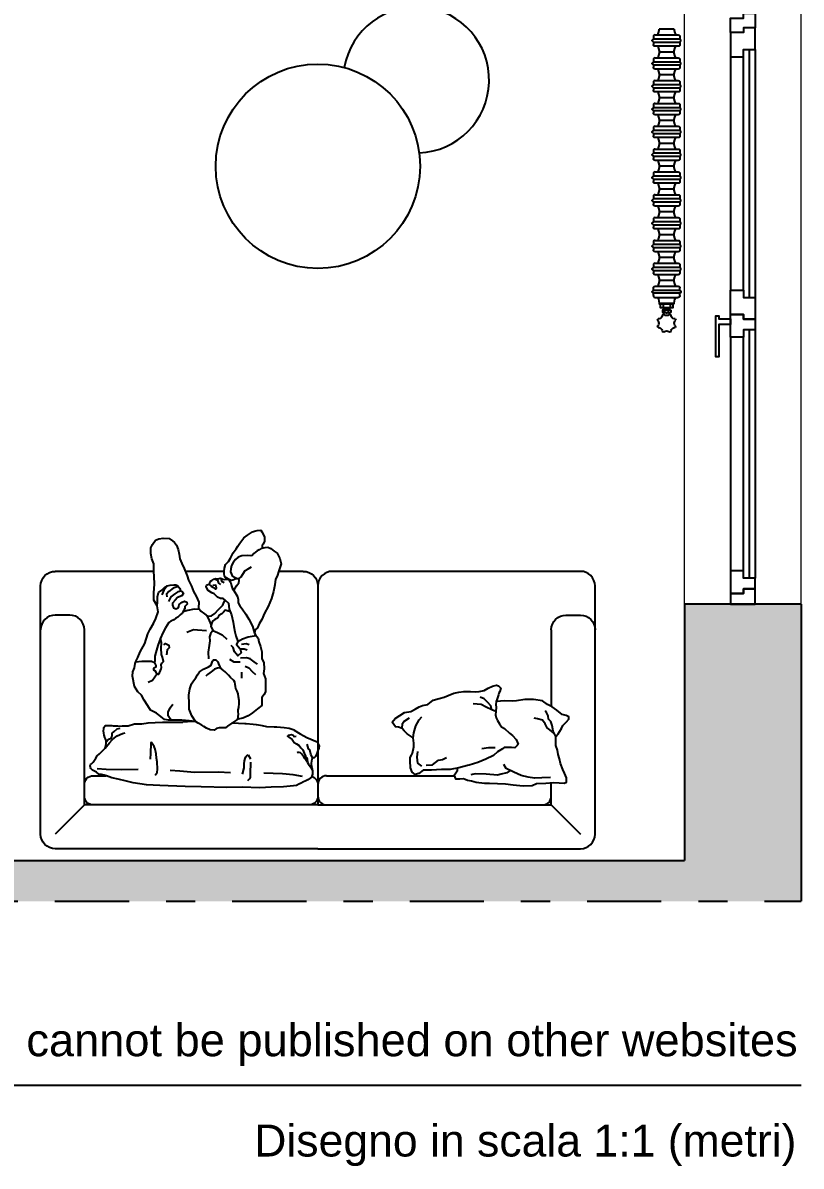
# Model space of a CAD drawing. Header units: millimetres. Extents: x 1068 to 1078.5, y 83.7 to 91.1.
# Drawn here: x 1075.841 to 1078.508, y 84.01 to 87.925 of the extents above; entities that cross this region are included whole.
import ezdxf

# ---------------------------------------------------------------- set-up
doc = ezdxf.new("R2010")
doc.units = ezdxf.units.MM
doc.linetypes.add('TRATTOPUNTOX2', pattern=[50.8, 25.4, -12.7, 0, -12.7])
for name, color, linetype in [('Archweb - blocchi dwg gratis', 2, 'Continuous'), ('ARREDI attrezzature - furniture', 175, 'Continuous'), ('MURATURA sezioni - wall sections', 7, 'Continuous')]:
    doc.layers.add(name, color=color, linetype=linetype)
doc.layers.add('MURATURA tratteggi - hatch walls', color=7, linetype='Continuous', lineweight=40, true_color=0xa8a8a8)
doc.layers.add('PROIEZIONI - projections', color=145, linetype='Continuous', lineweight=13)
doc.layers.add('www.archweb.com - All rights reserved', color=2, linetype='Continuous', lineweight=5)
doc.layers.add('VETRATE sezioni - windows sections', color=7, linetype='Continuous', true_color=0x4d79ff)
doc.styles.add('AW', font='arial.ttf')

# ---------------------------------------------------------------- blocks, each defined once
blk = doc.blocks.new('Uomo seduto')
at = {"layer": 'ARREDI attrezzature - furniture'}
for p, q in [((2687.7254, 286.8674), (2687.7311, 286.8536)), ((2687.7311, 286.8536), (2687.7389, 286.8392)), ((2687.7653, 286.8158), (2687.7842, 286.8153)), ((2687.7842, 286.8153), (2687.8054, 286.8199)), ((2687.8054, 286.8199), (2687.8224, 286.8235)), ((2687.8764, 286.7346), (2687.888, 286.75)), ((2687.888, 286.75), (2687.8949, 286.7653))]:
    blk.add_line(p, q, dxfattribs=at)
for points in [[(2687.5683, 286.5451), (2687.5561, 286.5444), (2687.5527, 286.5497), (2687.5478, 286.5584), (2687.5436, 286.5688), (2687.5436, 286.5817), (2687.5473, 286.5927), (2687.5508, 286.5969), (2687.5516, 286.6052), (2687.5516, 286.6063), (2687.5402, 286.6036), (2687.5312, 286.6029), (2687.5214, 286.6074), (2687.5097, 286.6161), (2687.4991, 286.6229), (2687.4908, 286.6418), (2687.4859, 286.6595), (2687.4934, 286.6833), (2687.4995, 286.7014), (2687.5055, 286.7119), (2687.5078, 286.7312), (2687.5125, 286.7549), (2687.5185, 286.7778), (2687.5306, 286.8062), (2687.5433, 286.8285), (2687.5524, 286.8508), (2687.5614, 286.8647), (2687.5675, 286.8786), (2687.5746, 286.8855), (2687.5775, 286.8969), (2687.5739, 286.9026), (2687.5647, 286.9137), (2687.5626, 286.9267), (2687.5568, 286.9422), (2687.5519, 286.9615), (2687.5523, 286.9853), (2687.5455, 286.9971), (2687.5443, 287.019), (2687.5466, 287.0357), (2687.5394, 287.0534), (2687.5394, 287.0803), (2687.5398, 287.0974), (2687.5447, 287.1069), (2687.5526, 287.1171), (2687.5519, 287.1447), (2687.567, 287.1564), (2687.5844, 287.17), (2687.5988, 287.1803), (2687.617, 287.1886), (2687.6344, 287.1912), (2687.655, 287.2053), (2687.6698, 287.2159), (2687.6766, 287.2212), (2687.6979, 287.2216), (2687.7077, 287.2239), (2687.715, 287.2296), (2687.7294, 287.2285), (2687.7423, 287.2224), (2687.7506, 287.2171), (2687.7578, 287.2118), (2687.7704, 287.2049), (2687.7799, 287.1996), (2687.8007, 287.1973), (2687.8258, 287.1951), (2687.8721, 287.1955), (2687.8857, 287.1928), (2687.8979, 287.1822), (2687.9135, 287.1716), (2687.9339, 287.1609), (2687.9431, 287.1461), (2687.9548, 287.1268), (2687.9647, 287.1097), (2687.9768, 287.0976), (2687.9886, 287.0801), (2687.9951, 287.0447), (2687.9939, 287.0295), (2687.9882, 287.0162), (2687.9863, 287.001), (2687.9829, 286.9919), (2687.9769, 286.9806), (2687.9689, 286.9612), (2687.9529, 286.932), (2687.9431, 286.8998), (2687.9351, 286.8831), (2687.9233, 286.8637), (2687.9154, 286.8471), (2687.9078, 286.824), (2687.9112, 286.8031), (2687.9219, 286.7838), (2687.9219, 286.7591), (2687.92, 286.7291), (2687.9211, 286.703), (2687.9222, 286.6863), (2687.9226, 286.6597), (2687.9287, 286.6426), (2687.9321, 286.6241), (2687.9329, 286.6043), (2687.9264, 286.5929), (2687.9165, 286.5785), (2687.9055, 286.574), (2687.89, 286.5717), (2687.8699, 286.5732), (2687.8581, 286.5804), (2687.8513, 286.5861), (2687.8441, 286.596), (2687.8387, 286.61), (2687.8353, 286.626), (2687.8334, 286.6426), (2687.8258, 286.6582), (2687.8186, 286.6753), (2687.8084, 286.7007), (2687.8031, 286.7151), (2687.7932, 286.7364), (2687.7864, 286.7542), (2687.7773, 286.7705), (2687.7685, 286.7914), (2687.7693, 286.8099), (2687.7613, 286.8217), (2687.7484, 286.8312), (2687.7389, 286.8392), (2687.7241, 286.8376), (2687.7127, 286.8293), (2687.7017, 286.8175), (2687.6957, 286.8115), (2687.6862, 286.8012), (2687.682, 286.7925), (2687.6782, 286.7845), (2687.6846, 286.7788), (2687.6938, 286.7785), (2687.7044, 286.7739), (2687.7158, 286.7629), (2687.7237, 286.7584), (2687.7359, 286.7515), (2687.7412, 286.7428), (2687.7431, 286.7371), (2687.7416, 286.7329), (2687.7393, 286.7314), (2687.734, 286.7295), (2687.7302, 286.7261), (2687.7287, 286.7204), (2687.7237, 286.7162), (2687.7165, 286.7117), (2687.7105, 286.7102), (2687.7025, 286.7106), (2687.6953, 286.709), (2687.69, 286.7094), (2687.6862, 286.7121), (2687.6809, 286.7132), (2687.6771, 286.7121), (2687.6687, 286.7121), (2687.6642, 286.7159), (2687.66, 286.7219), (2687.6581, 286.7246), (2687.6558, 286.7345), (2687.6528, 286.7458), (2687.6478, 286.7511), (2687.6433, 286.7428), (2687.6387, 286.7348), (2687.6349, 286.7291), (2687.6315, 286.7246), (2687.63, 286.7166), (2687.6311, 286.7113), (2687.6406, 286.7113), (2687.6512, 286.7151), (2687.6573, 286.717), (2687.666, 286.7125), (2687.6717, 286.709), (2687.6782, 286.7056), (2687.6805, 286.7003), (2687.6816, 286.6935), (2687.6812, 286.6848), (2687.6801, 286.6741), (2687.6763, 286.6624), (2687.666, 286.6518), (2687.6596, 286.6408), (2687.6501, 286.6222), (2687.6405, 286.6088), (2687.6345, 286.5986), (2687.628, 286.5887), (2687.6212, 286.5796), (2687.6136, 286.5701), (2687.6014, 286.561), (2687.5847, 286.55), (2687.5771, 286.5474), (2687.5683, 286.5451)], [(2687.6344, 287.1912), (2687.6322, 287.1747), (2687.6329, 287.1658), (2687.6329, 287.1601), (2687.6312, 287.1519), (2687.6295, 287.1378), (2687.6298, 287.1282), (2687.6317, 287.1148), (2687.6338, 287.105), (2687.6372, 287.0954), (2687.6408, 287.087), (2687.6429, 287.0801), (2687.6434, 287.0717), (2687.6444, 287.0645), (2687.6482, 287.0588), (2687.659, 287.0492), (2687.6659, 287.0411), (2687.6781, 287.0291), (2687.6891, 287.0205), (2687.6973, 287.0162), (2687.704, 287.0164), (2687.7138, 287.0207), (2687.7215, 287.0258), (2687.7299, 287.0327), (2687.7382, 287.0389), (2687.7437, 287.0442)], [(2687.7799, 287.1996), (2687.7922, 287.1801), (2687.8008, 287.1568), (2687.8014, 287.1378), (2687.8026, 287.1097), (2687.7984, 287.0882), (2687.7928, 287.0711), (2687.7867, 287.0606), (2687.7781, 287.0502), (2687.7726, 287.0392), (2687.7659, 287.0294), (2687.7518, 287.0208), (2687.7346, 287.0122), (2687.7254, 287.0067), (2687.7211, 286.9932), (2687.7174, 286.9883), (2687.7101, 286.9889), (2687.7027, 286.9951), (2687.7003, 287.0024), (2687.696, 287.0122), (2687.6891, 287.0205)], [(2687.8631, 287.1954), (2687.8684, 287.1872), (2687.8731, 287.1801), (2687.8732, 287.1681), (2687.8658, 287.1531), (2687.8566, 287.1399)], [(2687.6207, 287.0509), (2687.6203, 287.0311)], [(2687.911, 287.0365), (2687.9189, 287.0473), (2687.9273, 287.0589), (2687.9416, 287.066)], [(2687.6092, 287.0101), (2687.5969, 287.0161), (2687.585, 287.028), (2687.5743, 287.0387)], [(2687.9112, 286.8031), (2687.9094, 286.7909), (2687.9094, 286.7723), (2687.9061, 286.7582), (2687.8948, 286.7497), (2687.8842, 286.7399), (2687.8764, 286.7346), (2687.8661, 286.7328), (2687.8536, 286.7313), (2687.8463, 286.7311), (2687.8417, 286.7338), (2687.8352, 286.7406), (2687.8337, 286.7441), (2687.8304, 286.7517), (2687.8249, 286.7549), (2687.8209, 286.7605), (2687.8261, 286.7697), (2687.8407, 286.7754), (2687.8496, 286.7839), (2687.8585, 286.7943), (2687.8585, 286.8014), (2687.8548, 286.8098), (2687.8495, 286.8125), (2687.8455, 286.814), (2687.8382, 286.8095), (2687.8362, 286.8052), (2687.8355, 286.7994), (2687.8297, 286.7946), (2687.8256, 286.7906), (2687.8168, 286.7879), (2687.8096, 286.7914), (2687.8083, 286.7982), (2687.8123, 286.8027), (2687.8161, 286.8054), (2687.8163, 286.8125), (2687.8194, 286.8185), (2687.8251, 286.8281), (2687.8322, 286.8338), (2687.8405, 286.8421), (2687.8478, 286.8472), (2687.8538, 286.8512), (2687.8636, 286.856), (2687.8709, 286.86), (2687.882, 286.8784), (2687.8918, 286.8955), (2687.8991, 286.9144), (2687.9089, 286.9392), (2687.9149, 286.9634), (2687.9189, 286.9759), (2687.9189, 286.9918), (2687.9194, 286.9988), (2687.9154, 287.008), (2687.9154, 287.014), (2687.9232, 287.0178), (2687.9235, 287.0231), (2687.9179, 287.0263), (2687.9144, 287.0339), (2687.9076, 287.0391), (2687.9023, 287.0334), (2687.8991, 287.0246), (2687.8976, 287.0195), (2687.8958, 287.015), (2687.8966, 287.005), (2687.8943, 286.9994), (2687.8895, 286.9944), (2687.892, 286.9788), (2687.8956, 286.9705), (2687.8971, 286.9486), (2687.8958, 286.9298), (2687.8991, 286.9144)], [(2687.5668, 287.003), (2687.5779, 286.9951), (2687.5921, 286.985), (2687.6048, 286.9816), (2687.6251, 286.9832)], [(2687.6345, 286.9261), (2687.6387, 286.9354), (2687.626, 286.9503), (2687.6232, 286.9641), (2687.6346, 286.9743), (2687.646, 286.9615), (2687.6503, 286.946), (2687.6567, 286.9397)], [(2687.6266, 286.9963), (2687.6465, 286.9963), (2687.6619, 286.9868)], [(2687.7205, 286.8885), (2687.7276, 286.899), (2687.731, 286.9093), (2687.7305, 286.9231), (2687.7328, 286.9389), (2687.7362, 286.9623), (2687.7344, 286.9851)], [(2687.888, 286.9371), (2687.8817, 286.932), (2687.8709, 286.9386), (2687.8696, 286.9469), (2687.8762, 286.9539), (2687.8789, 286.971)], [(2687.9194, 286.9988), (2687.9301, 286.9945), (2687.9492, 286.9945), (2687.9638, 286.9945), (2687.9846, 286.9965)], [(2687.6224, 286.9347), (2687.6061, 286.9327), (2687.5952, 286.9364)], [(2687.626, 286.9503), (2687.6125, 286.9508), (2687.6024, 286.9543)], [(2687.6782, 286.7845), (2687.6666, 286.7948), (2687.6642, 286.8144), (2687.6558, 286.8341), (2687.6509, 286.8589), (2687.6478, 286.8746), (2687.6442, 286.8926), (2687.6415, 286.9062), (2687.6345, 286.9261), (2687.6188, 286.9161), (2687.5987, 286.9099), (2687.572, 286.9049)], [(2687.6478, 286.7511), (2687.6356, 286.7712), (2687.6329, 286.7822), (2687.6337, 286.7935), (2687.6278, 286.8037), (2687.62, 286.8143), (2687.6067, 286.8323), (2687.5965, 286.8495), (2687.5843, 286.873), (2687.5775, 286.8969)], [(2687.66, 286.8242), (2687.671, 286.8207), (2687.678, 286.8184), (2687.684, 286.8253), (2687.6888, 286.8309), (2687.6991, 286.8367), (2687.7046, 286.8453), (2687.7128, 286.8506), (2687.721, 286.8558), (2687.7239, 286.8617), (2687.727, 286.8731), (2687.7205, 286.8885), (2687.704, 286.8948), (2687.6883, 286.9033), (2687.6716, 286.9175)], [(2687.7423, 286.8896), (2687.7727, 286.8868), (2687.7862, 286.8856), (2687.8086, 286.8951)], [(2687.8277, 286.7533), (2687.84, 286.7554), (2687.8501, 286.7628), (2687.8638, 286.7728), (2687.8716, 286.7888)], [(2687.734, 286.7295), (2687.7253, 286.7361), (2687.7202, 286.7399), (2687.7114, 286.7464), (2687.7079, 286.7417), (2687.7086, 286.7376), (2687.7094, 286.7325), (2687.7202, 286.7342)], [(2687.8385, 286.7372), (2687.8559, 286.743), (2687.8708, 286.7539), (2687.8783, 286.7639), (2687.8779, 286.7725)], [(2687.5516, 286.6052), (2687.5612, 286.6117), (2687.5685, 286.6157), (2687.5792, 286.6239), (2687.5851, 286.631), (2687.5895, 286.6327), (2687.6026, 286.6315), (2687.6204, 286.6317), (2687.6336, 286.6366), (2687.6424, 286.6444), (2687.6504, 286.6549), (2687.6565, 286.6649), (2687.6584, 286.6766), (2687.6594, 286.687), (2687.6565, 286.6956), (2687.6533, 286.7004), (2687.6455, 286.7058), (2687.6394, 286.7092), (2687.6311, 286.7113), (2687.6228, 286.7037), (2687.6172, 286.6952), (2687.6089, 286.6826), (2687.599, 286.6769), (2687.5875, 286.6701)], [(2687.6926, 286.7092), (2687.6904, 286.7186), (2687.6817, 286.7241)], [(2687.7135, 286.7109), (2687.7043, 286.7159), (2687.7006, 286.7254), (2687.6939, 286.7303)]]:
    blk.add_lwpolyline(points, dxfattribs=at)
blk = doc.blocks.new('Cuscino')
at = {"layer": 'ARREDI attrezzature - furniture'}
for points in [[(2707.0485, 285.5419), (2707.0601, 285.5628), (2707.067, 285.5752), (2707.0731, 285.5857), (2707.0781, 285.5989), (2707.0819, 285.6075), (2707.0874, 285.621), (2707.0935, 285.6249), (2707.1007, 285.6282), (2707.1095, 285.6271), (2707.1172, 285.6243), (2707.1266, 285.621), (2707.134, 285.6177), (2707.1371, 285.6158), (2707.1421, 285.6116), (2707.1423, 285.6058), (2707.147, 285.6031), (2707.1534, 285.6023), (2707.1605, 285.602), (2707.1677, 285.6017), (2707.1754, 285.6045), (2707.187, 285.6064), (2707.1983, 285.6061), (2707.2082, 285.6034), (2707.2116, 285.5989), (2707.2173, 285.5912), (2707.2218, 285.5816), (2707.2251, 285.5766), (2707.2289, 285.5686), (2707.2328, 285.5601), (2707.2372, 285.5521), (2707.2391, 285.5424), (2707.2422, 285.5073), (2707.2439, 285.4651), (2707.2466, 285.4271), (2707.2455, 285.3666), (2707.2469, 285.314), (2707.2457, 285.226), (2707.2462, 285.1712), (2707.2435, 285.0842), (2707.2422, 285.0387), (2707.2351, 284.9923), (2707.2307, 284.9696), (2707.2241, 284.9412), (2707.2191, 284.9192), (2707.213, 284.9007), (2707.2108, 284.8927), (2707.2089, 284.8839), (2707.2072, 284.8745), (2707.2011, 284.8662), (2707.1942, 284.8521), (2707.1881, 284.8465), (2707.1845, 284.8452), (2707.179, 284.8446), (2707.1751, 284.8454), (2707.1726, 284.849), (2707.166, 284.8548), (2707.1602, 284.8595), (2707.1527, 284.8634), (2707.1447, 284.8684), (2707.1378, 284.8758), (2707.1336, 284.8803), (2707.1281, 284.8847), (2707.1242, 284.8894), (2707.1184, 284.8949), (2707.1115, 284.8977), (2707.1001, 284.8977), (2707.0916, 284.8977), (2707.086, 284.8963), (2707.0816, 284.8933), (2707.0736, 284.8908), (2707.0669, 284.8902), (2707.0589, 284.8891), (2707.0517, 284.8891), (2707.047, 284.8899), (2707.0429, 284.8924), (2707.0409, 284.8966), (2707.0407, 284.9013), (2707.0407, 284.917), (2707.0407, 284.9217), (2707.0409, 284.9375), (2707.0426, 284.9461), (2707.0414, 284.953), (2707.041, 284.9646), (2707.0403, 284.9734), (2707.0335, 284.995), (2707.0326, 285.0194), (2707.0293, 285.041), (2707.0279, 285.0653), (2707.026, 285.0899), (2707.026, 285.1062), (2707.0252, 285.1596)], [(2707.1423, 285.6058), (2707.1295, 285.5999), (2707.1153, 285.5967), (2707.1116, 285.5918), (2707.1037, 285.5888), (2707.095, 285.5872)], [(2707.1584, 285.5888), (2707.1643, 285.5925), (2707.1768, 285.6017), (2707.187, 285.6064)], [(2707.0701, 285.5486), (2707.0709, 285.5424), (2707.0663, 285.5384), (2707.0643, 285.5327), (2707.0661, 285.5212), (2707.0695, 285.5193), (2707.0729, 285.5234), (2707.0806, 285.5356), (2707.0903, 285.5424), (2707.0946, 285.5501), (2707.1003, 285.5591), (2707.1088, 285.565), (2707.1147, 285.5725), (2707.1261, 285.5769), (2707.1362, 285.5817), (2707.1414, 285.5858), (2707.1457, 285.5875), (2707.1584, 285.5888)], [(2707.1584, 285.5888), (2707.1445, 285.5798), (2707.1365, 285.5752), (2707.1336, 285.5713), (2707.1289, 285.5681), (2707.1258, 285.5649), (2707.1246, 285.5599), (2707.1248, 285.5556), (2707.1253, 285.5526)], [(2707.2064, 285.5727), (2707.2008, 285.5398), (2707.1981, 285.5038), (2707.1965, 285.4401)], [(2707.1346, 285.3855), (2707.1477, 285.3931)], [(2707.2007, 285.3663), (2707.1798, 285.3718), (2707.166, 285.3721), (2707.1553, 285.3727), (2707.1474, 285.3752), (2707.141, 285.3779), (2707.1367, 285.3806), (2707.1346, 285.3855)], [(2707.1601, 285.3935), (2707.1733, 285.3933), (2707.186, 285.3931), (2707.1973, 285.3931), (2707.2059, 285.3931), (2707.2116, 285.3928), (2707.217, 285.3905), (2707.2236, 285.3843)], [(2707.1905, 285.1188), (2707.1927, 285.1522), (2707.1964, 285.2017), (2707.1945, 285.2827), (2707.1959, 285.3259)], [(2707.2081, 285.0673), (2707.1994, 285.0746), (2707.1878, 285.0754), (2707.1631, 285.0739), (2707.1501, 285.0712), (2707.1353, 285.0695), (2707.1195, 285.0663), (2707.1107, 285.0632), (2707.1031, 285.0582), (2707.0967, 285.053), (2707.0983, 285.0516), (2707.1028, 285.0513), (2707.1087, 285.0513), (2707.1239, 285.0504), (2707.1337, 285.0502), (2707.1535, 285.0502)], [(2707.1879, 284.8682), (2707.1896, 284.8996), (2707.1901, 284.9514), (2707.1884, 285.009)], [(2707.0959, 284.8977), (2707.0873, 284.9062), (2707.0851, 284.9131), (2707.0794, 284.9176), (2707.073, 284.9187), (2707.0662, 284.9187), (2707.061, 284.9254), (2707.0516, 284.9358), (2707.0489, 284.9456)], [(2707.1184, 284.8949), (2707.1001, 284.9093), (2707.0896, 284.9188), (2707.082, 284.9269), (2707.0754, 284.9354), (2707.0671, 284.9534), (2707.0647, 284.9632)]]:
    blk.add_lwpolyline(points, dxfattribs=at)
blk = doc.blocks.new('Cuscino3')
at = {"layer": 'ARREDI attrezzature - furniture'}
for points in [[(2700.4399, 287.2294), (2700.4576, 287.2229), (2700.4745, 287.2215), (2700.499, 287.2193), (2700.5089, 287.2193), (2700.5332, 287.2171), (2700.5482, 287.2145), (2700.5691, 287.2112), (2700.5801, 287.2094), (2700.6047, 287.2079), (2700.6095, 287.2079), (2700.652, 287.2053), (2700.6538, 287.2052)], [(2700.7777, 287.1997), (2700.7897, 287.1997), (2700.8219, 287.2013)]]:
    blk.add_lwpolyline(points, dxfattribs=at)
at = {"layer": 'ARREDI attrezzature - furniture', "rotation": 89.26361393446405}
blk.add_blockref('Cuscino', (2951.1672, -2423.2653), dxfattribs=at)
blk = doc.blocks.new('Cuscini')
at = {"layer": 'ARREDI attrezzature - furniture'}
for points in [[(2686.8833, 287.3603), (2686.8833, 287.371), (2686.8886, 287.378), (2686.8942, 287.3855), (2686.89, 287.3966), (2686.8749, 287.3971), (2686.862, 287.3962), (2686.8562, 287.398), (2686.8483, 287.402), (2686.835, 287.4042), (2686.8182, 287.4082), (2686.7903, 287.4121), (2686.7734, 287.4121), (2686.7451, 287.4126), (2686.7184, 287.4142), (2686.6918, 287.4178), (2686.6574, 287.4203), (2686.6274, 287.4192), (2686.6121, 287.4125), (2686.5799, 287.4114), (2686.5536, 287.41), (2686.5347, 287.4111), (2686.5169, 287.4122), (2686.5094, 287.4078), (2686.5094, 287.3939), (2686.5161, 287.3775), (2686.5219, 287.3648), (2686.5297, 287.3443), (2686.5333, 287.3284), (2686.5372, 287.314), (2686.5405, 287.2982), (2686.5456, 287.2831), (2686.5456, 287.2693), (2686.5459, 287.2518), (2686.5383, 287.2423), (2686.5267, 287.2251), (2686.522, 287.2148), (2686.51, 287.2034), (2686.5017, 287.1926), (2686.5008, 287.1851), (2686.51, 287.1801), (2686.5242, 287.1762), (2686.5421, 287.1618), (2686.5586, 287.1498), (2686.5746, 287.1418), (2686.591, 287.1294), (2686.6222, 287.1258), (2686.6515, 287.1254), (2686.6804, 287.1302), (2686.6942, 287.1311), (2686.7204, 287.1302), (2686.7498, 287.1322)], [(2686.5643, 287.3926), (2686.5935, 287.3934), (2686.6194, 287.3942), (2686.6404, 287.3912), (2686.6651, 287.385), (2686.6892, 287.3741), (2686.7158, 287.362), (2686.7245, 287.3483)], [(2687.0322, 287.2746), (2687.0348, 287.2561), (2687.0412, 287.2518), (2687.0554, 287.2424), (2687.0649, 287.2329), (2687.0727, 287.2243), (2687.0847, 287.22), (2687.0946, 287.2183), (2687.1067, 287.2032), (2687.0959, 287.1907), (2687.08, 287.1804), (2687.064, 287.1692), (2687.0425, 287.1658), (2687.0279, 287.1589), (2687.0141, 287.1499), (2687.0025, 287.146), (2686.9848, 287.1425), (2686.9659, 287.1279), (2686.9452, 287.1219), (2686.9285, 287.1172), (2686.9142, 287.112), (2686.8949, 287.1038), (2686.8781, 287.1004), (2686.8613, 287.0982), (2686.8376, 287.0978), (2686.8213, 287.0995), (2686.8079, 287.0974), (2686.7916, 287.0944), (2686.7778, 287.0866), (2686.7623, 287.0793), (2686.7494, 287.0759), (2686.7421, 287.0784), (2686.7347, 287.0866), (2686.7382, 287.0978), (2686.7412, 287.103), (2686.7425, 287.1098), (2686.7472, 287.1228), (2686.7498, 287.1322), (2686.7511, 287.1438), (2686.7507, 287.152), (2686.7511, 287.1662), (2686.7524, 287.1778), (2686.7502, 287.1882), (2686.7459, 287.1976), (2686.739, 287.2088), (2686.7322, 287.2183), (2686.7214, 287.2247), (2686.705, 287.2406), (2686.6938, 287.2484), (2686.6814, 287.2622), (2686.6749, 287.2781), (2686.6788, 287.2832), (2686.6857, 287.2906), (2686.6977, 287.2897), (2686.7124, 287.2901), (2686.7227, 287.2901), (2686.7287, 287.294), (2686.7451, 287.3048), (2686.7593, 287.3172), (2686.786, 287.3297), (2686.8135, 287.3409), (2686.8432, 287.3499), (2686.8484, 287.3512), (2686.8785, 287.3594), (2686.9074, 287.3646), (2686.9375, 287.3654), (2686.9719, 287.3671), (2686.9999, 287.3676), (2687.0154, 287.3788), (2687.0279, 287.3826), (2687.0382, 287.3736), (2687.0438, 287.359), (2687.0447, 287.3357), (2687.0447, 287.3237), (2687.0408, 287.3155), (2687.0369, 287.3086), (2687.0318, 287.2871), (2687.0322, 287.2746)], [(2686.7025, 287.368), (2686.7133, 287.3766), (2686.7327, 287.3814), (2686.746, 287.3846), (2686.7843, 287.3808), (2686.8227, 287.3795), (2686.8365, 287.3834)], [(2686.9896, 287.3499), (2686.9687, 287.3493), (2686.9578, 287.3409), (2686.9478, 287.3331), (2686.9338, 287.3311), (2686.9206, 287.3238)], [(2687.0048, 287.3531), (2687.0186, 287.3433), (2687.0213, 287.3222), (2687.0181, 287.3037)], [(2686.7537, 287.2905), (2686.7767, 287.2911), (2686.7991, 287.2946)], [(2686.5459, 287.2518), (2686.555, 287.2333), (2686.5587, 287.2146), (2686.5629, 287.2007), (2686.5708, 287.1924), (2686.5722, 287.1813), (2686.5772, 287.1694), (2686.5828, 287.1646)], [(2686.5494, 287.2447), (2686.5584, 287.2361), (2686.5658, 287.229), (2686.5758, 287.2223), (2686.5827, 287.2082), (2686.5911, 287.1965), (2686.6091, 287.1916), (2686.6198, 287.1887)], [(2687.0348, 287.2561), (2687.0322, 287.239), (2687.0251, 287.215), (2687.0139, 287.1944), (2687.005, 287.1844)], [(2687.0727, 287.2243), (2687.0707, 287.2077), (2687.0662, 287.2005), (2687.0476, 287.1876)], [(2686.7511, 287.1662), (2686.7649, 287.1603), (2686.7689, 287.1465), (2686.7792, 287.1355), (2686.7913, 287.1224), (2686.8053, 287.1172)], [(2686.7649, 287.1603), (2686.7846, 287.1518), (2686.8011, 287.1424), (2686.8292, 287.1404)]]:
    blk.add_lwpolyline(points, dxfattribs=at)
blk = doc.blocks.new('A$C37473457')
at = {"layer": 'ARREDI attrezzature - furniture'}
for name, p in [('Cuscini', (-2687.3612, -287.4864)), ('Cuscino3', (-2700.3588, -287.4852)), ('Uomo seduto', (-2687.3602, -287.4854))]:
    blk.add_blockref(name, p, dxfattribs=at)
blk = doc.blocks.new('Divano 3')
at = {"layer": 'ARREDI attrezzature - furniture'}
for p, q in [((2699.5588, 287.4852), (2699.4588, 287.5852)), ((2701.1588, 287.4852), (2701.2588, 287.5852)), ((2699.5588, 287.4152), (2699.5591, 287.4092)), ((2700.3288, 287.3852), (2699.8914, 287.3852)), ((2701.1288, 287.3852), (2701.0841, 287.3852)), ((2699.5588, 286.8852), (2699.5588, 287.1452)), ((2700.4088, 286.6852), (2700.4927, 286.6852)), ((2700.6798, 286.6852), (2700.8131, 286.6852)), ((2700.9208, 286.6852), (2701.2588, 286.6852))]:
    blk.add_line(p, q, dxfattribs=at)
for points in [[(2700.3588, 287.6352), (2699.4588, 287.6352, 0.414214), (2699.4088, 287.5852), (2699.4088, 286.7352, 0.414214), (2699.4588, 286.6852), (2700.3088, 286.6852, 0.414214), (2700.3588, 286.7352), (2700.3588, 287.4852)], [(2700.3588, 287.6352), (2701.2588, 287.6352, -0.414214), (2701.3088, 287.5852), (2701.3088, 286.7352, -0.414214), (2701.2588, 286.6852)], [(2700.3288, 287.3852), (2700.3288, 287.3852, 0.414214), (2700.3588, 287.4152), (2700.3588, 287.4552, 0.414214), (2700.3288, 287.4852), (2699.5888, 287.4852, 0.414214), (2699.5588, 287.4552)], [(2700.4088, 286.6852, -0.414214), (2700.3588, 286.7352), (2700.3588, 287.4852)], [(2700.3795, 287.3866), (2700.3795, 287.3866, -0.325151), (2700.3588, 287.4152), (2700.3588, 287.4552, -0.414214), (2700.3888, 287.4852), (2701.1288, 287.4852, -0.414214), (2701.1588, 287.4552), (2701.1588, 287.4152, -0.414214), (2701.1288, 287.3852)], [(2701.1588, 287.4852), (2701.1588, 286.8852, 0.414214), (2701.2088, 286.8352), (2701.2588, 286.8352, 0.414214), (2701.3088, 286.8852)], [(2699.5588, 286.8852), (2699.5588, 286.8852, -0.414214), (2699.5088, 286.8352), (2699.4588, 286.8352, -0.414214), (2699.4088, 286.8852)]]:
    blk.add_lwpolyline(points, format="xyb", dxfattribs=at)
for points in [[(2700.3588, 287.4852), (2699.5588, 287.4852)], [(2699.5588, 287.4852), (2699.5588, 287.4152)], [(2700.3588, 287.4852), (2701.1588, 287.4852)]]:
    blk.add_lwpolyline(points, dxfattribs=at)
blk.add_blockref('A$C37473457', (2700.3588, 287.4852))
blk = doc.blocks.new('Termosifone - radiator')
at = {"layer": 'ARREDI attrezzature - furniture', "linetype": 'Continuous'}
for points in [[(2703.7068, 280.6442), (2703.7049, 280.6396), (2703.7075, 280.6366), (2703.709, 280.6331), (2703.7098, 280.6293), (2703.709, 280.6255), (2703.7075, 280.6221), (2703.7049, 280.6194), (2703.7068, 280.6144)], [(2703.7068, 280.6442), (2703.7106, 280.6442), (2703.7144, 280.6457), (2703.7174, 280.648), (2703.7197, 280.651), (2703.7209, 280.6545), (2703.7212, 280.6583)], [(2703.7258, 280.6602), (2703.7212, 280.6583)], [(2703.7258, 280.6602), (2703.7289, 280.6579), (2703.7323, 280.656), (2703.7361, 280.6556), (2703.7395, 280.656), (2703.7434, 280.6579), (2703.746, 280.6602)], [(2703.7506, 280.6583), (2703.746, 280.6602)], [(2703.7506, 280.6583), (2703.751, 280.6545), (2703.7521, 280.651), (2703.7544, 280.648), (2703.7575, 280.6457), (2703.7613, 280.6442), (2703.7651, 280.6442)], [(2703.767, 280.6396), (2703.7643, 280.6366), (2703.7628, 280.6331), (2703.762, 280.6293), (2703.7628, 280.6255), (2703.7643, 280.6221), (2703.767, 280.6194)], [(2703.767, 280.6396), (2703.7651, 280.6442)], [(2703.7212, 280.6003), (2703.7209, 280.6041), (2703.7197, 280.6076), (2703.7174, 280.6106), (2703.7144, 280.6129), (2703.7106, 280.6144), (2703.7068, 280.6144)], [(2703.7212, 280.6003), (2703.7258, 280.5984)], [(2703.73, 280.5927), (2703.7273, 280.5942), (2703.7243, 280.5942), (2703.722, 280.5927)], [(2703.73, 280.5927), (2703.73, 280.5843), (2703.7273, 280.5832), (2703.7243, 280.5832), (2703.722, 280.5843), (2703.722, 280.5927)], [(2703.746, 280.5984), (2703.7434, 280.6007), (2703.7395, 280.6026), (2703.7361, 280.603), (2703.7323, 280.6026), (2703.7289, 280.6007), (2703.7258, 280.5984)], [(2703.7258, 280.5984), (2703.7258, 280.5942)], [(2703.746, 280.5942), (2703.7258, 280.5942)], [(2703.73, 280.5927), (2703.7338, 280.5942), (2703.738, 280.5942), (2703.7418, 280.5927), (2703.7418, 280.5843), (2703.7445, 280.5832), (2703.7476, 280.5832), (2703.7502, 280.5843)], [(2703.7502, 280.5927), (2703.7476, 280.5942), (2703.7445, 280.5942), (2703.7418, 280.5927)], [(2703.746, 280.5984), (2703.7506, 280.6003)], [(2703.746, 280.5984), (2703.746, 280.5942)], [(2703.7502, 280.5843), (2703.7502, 280.5927)], [(2703.7651, 280.6144), (2703.7613, 280.6144), (2703.7575, 280.6129), (2703.7544, 280.6106), (2703.7521, 280.6076), (2703.751, 280.6041), (2703.7506, 280.6003)], [(2703.7651, 280.6144), (2703.767, 280.6194)], [(2703.7052, 280.5412), (2703.7079, 280.5473), (2703.7094, 280.5538), (2703.7102, 280.5607)], [(2703.7102, 280.5607), (2703.7617, 280.5607), (2703.7624, 280.5538), (2703.7639, 280.5473), (2703.767, 280.5412)], [(2703.7609, 280.5641), (2703.711, 280.5641), (2703.711, 280.5607)], [(2703.7575, 280.5641), (2703.7575, 280.5763), (2703.7144, 280.5763), (2703.7144, 280.5641)], [(2703.7235, 280.5641), (2703.7235, 280.5763)], [(2703.746, 280.5832), (2703.7258, 280.5832), (2703.746, 280.5832)], [(2703.7258, 280.5763), (2703.7258, 280.5832)], [(2703.73, 280.5843), (2703.7338, 280.5832), (2703.738, 280.5832), (2703.7418, 280.5843)], [(2703.746, 280.5763), (2703.746, 280.5832)], [(2703.7483, 280.5641), (2703.7483, 280.5763)], [(2703.7609, 280.5607), (2703.7609, 280.5641)], [(2703.6904, 280.5264), (2703.6881, 280.5252), (2703.6869, 280.5229), (2703.6869, 280.5203), (2703.6881, 280.518), (2703.6904, 280.5168)], [(2703.6904, 280.5348), (2703.6911, 280.5378), (2703.6934, 280.5405), (2703.6968, 280.5412), (2703.775, 280.5412)], [(2703.6904, 280.5348), (2703.6904, 280.5264)], [(2703.7815, 280.5264), (2703.6904, 280.5264)], [(2703.7815, 280.5168), (2703.6904, 280.5168)], [(2703.6904, 280.5168), (2703.6904, 280.5085)], [(2703.7815, 280.5348), (2703.7807, 280.5378), (2703.7784, 280.5405), (2703.775, 280.5412)], [(2703.7815, 280.5348), (2703.7815, 280.5264)], [(2703.7815, 280.5168), (2703.7838, 280.518), (2703.7849, 280.5203), (2703.7849, 280.5229), (2703.7838, 280.5252), (2703.7815, 280.5264)], [(2703.7815, 280.5168), (2703.7815, 280.5085)], [(2703.6904, 280.5085), (2703.6911, 280.5054), (2703.6934, 280.5031), (2703.6968, 280.502)], [(2703.6968, 280.502), (2703.775, 280.502), (2703.7784, 280.5031), (2703.7807, 280.5054), (2703.7815, 280.5085)], [(2703.7052, 280.4631), (2703.7083, 280.4703), (2703.7098, 280.4783), (2703.7098, 280.4867), (2703.7083, 280.4947), (2703.7052, 280.502)], [(2703.7617, 280.4825), (2703.7102, 280.4825)], [(2703.767, 280.502), (2703.7636, 280.4947), (2703.762, 280.4867), (2703.762, 280.4783), (2703.7636, 280.4703), (2703.767, 280.4631)], [(2703.6904, 280.4482), (2703.6881, 280.4471), (2703.6869, 280.4448), (2703.6869, 280.4421), (2703.6881, 280.4398), (2703.6904, 280.4387)], [(2703.6968, 280.4631), (2703.6934, 280.4619), (2703.6911, 280.4596), (2703.6904, 280.4566)], [(2703.6904, 280.4482), (2703.6904, 280.4566)], [(2703.6904, 280.4482), (2703.7815, 280.4482), (2703.7838, 280.4471), (2703.7849, 280.4448), (2703.7849, 280.4421), (2703.7838, 280.4398), (2703.7815, 280.4387), (2703.6904, 280.4387)], [(2703.6968, 280.4238), (2703.6934, 280.4246), (2703.6911, 280.4272), (2703.6904, 280.4303), (2703.6904, 280.4387)], [(2703.775, 280.4631), (2703.6968, 280.4631)], [(2703.7815, 280.4566), (2703.7807, 280.4596), (2703.7784, 280.4619), (2703.775, 280.4631)], [(2703.7815, 280.4482), (2703.7815, 280.4566)], [(2703.7815, 280.4303), (2703.7815, 280.4387)], [(2703.6968, 280.4238), (2703.775, 280.4238)], [(2703.7052, 280.3849), (2703.7083, 280.3922), (2703.7098, 280.4002), (2703.7098, 280.4086), (2703.7083, 280.4162), (2703.7052, 280.4238)], [(2703.7617, 280.4044), (2703.7102, 280.4044)], [(2703.767, 280.4238), (2703.7636, 280.4162), (2703.762, 280.4086), (2703.762, 280.4002), (2703.7636, 280.3922), (2703.767, 280.3849)], [(2703.775, 280.4238), (2703.7784, 280.4246), (2703.7807, 280.4272), (2703.7815, 280.4303)], [(2703.6904, 280.37), (2703.6881, 280.3689), (2703.6869, 280.3666), (2703.6869, 280.3639), (2703.6881, 280.3617), (2703.6904, 280.3601)], [(2703.6968, 280.3849), (2703.6934, 280.3838), (2703.6911, 280.3815), (2703.6904, 280.3781)], [(2703.6904, 280.37), (2703.6904, 280.3781)], [(2703.6904, 280.37), (2703.7815, 280.37), (2703.7838, 280.3689), (2703.7849, 280.3666), (2703.7849, 280.3639), (2703.7838, 280.3617), (2703.7815, 280.3601), (2703.6904, 280.3601)], [(2703.6968, 280.3456), (2703.6934, 280.3464), (2703.6911, 280.3491), (2703.6904, 280.3521), (2703.6904, 280.3601)], [(2703.775, 280.3849), (2703.6968, 280.3849)], [(2703.7815, 280.3781), (2703.7807, 280.3815), (2703.7784, 280.3838), (2703.775, 280.3849)], [(2703.7815, 280.37), (2703.7815, 280.3781)], [(2703.7815, 280.3521), (2703.7815, 280.3601)], [(2703.6968, 280.3456), (2703.775, 280.3456)], [(2703.7052, 280.3064), (2703.7083, 280.314), (2703.7098, 280.322), (2703.7098, 280.33), (2703.7083, 280.338), (2703.7052, 280.3456)], [(2703.7617, 280.3262), (2703.7102, 280.3262)], [(2703.767, 280.3456), (2703.7636, 280.338), (2703.762, 280.33), (2703.762, 280.322), (2703.7636, 280.314), (2703.767, 280.3064)], [(2703.775, 280.3456), (2703.7784, 280.3464), (2703.7807, 280.3491), (2703.7815, 280.3521)], [(2703.6904, 280.2919), (2703.6881, 280.2904), (2703.6869, 280.2885), (2703.6869, 280.2858), (2703.6881, 280.2835), (2703.6904, 280.282)], [(2703.6968, 280.3064), (2703.6934, 280.3056), (2703.6911, 280.3033), (2703.6904, 280.2999)], [(2703.6904, 280.2919), (2703.6904, 280.2999)], [(2703.6904, 280.2919), (2703.7815, 280.2919), (2703.7838, 280.2904), (2703.7849, 280.2885), (2703.7849, 280.2858), (2703.7838, 280.2835), (2703.7815, 280.282), (2703.6904, 280.282)], [(2703.6968, 280.2675), (2703.6934, 280.2683), (2703.6911, 280.2705), (2703.6904, 280.274), (2703.6904, 280.282)], [(2703.775, 280.3064), (2703.6968, 280.3064)], [(2703.7815, 280.2999), (2703.7807, 280.3033), (2703.7784, 280.3056), (2703.775, 280.3064)], [(2703.7815, 280.2919), (2703.7815, 280.2999)], [(2703.7815, 280.274), (2703.7815, 280.282)], [(2703.6968, 280.2675), (2703.775, 280.2675)], [(2703.7052, 280.2282), (2703.7083, 280.2358), (2703.7098, 280.2438), (2703.7098, 280.2519), (2703.7083, 280.2599), (2703.7052, 280.2675)], [(2703.7617, 280.248), (2703.7102, 280.248)], [(2703.767, 280.2675), (2703.7636, 280.2599), (2703.762, 280.2519), (2703.762, 280.2438), (2703.7636, 280.2358), (2703.767, 280.2282)], [(2703.775, 280.2675), (2703.7784, 280.2683), (2703.7807, 280.2705), (2703.7815, 280.274)], [(2703.6904, 280.2137), (2703.6881, 280.2122), (2703.6869, 280.2103), (2703.6869, 280.2076), (2703.6881, 280.2053), (2703.6904, 280.2038)], [(2703.6968, 280.2282), (2703.6934, 280.2275), (2703.6911, 280.2252), (2703.6904, 280.2217)], [(2703.6904, 280.2137), (2703.6904, 280.2217)], [(2703.6904, 280.2137), (2703.7815, 280.2137), (2703.7838, 280.2122), (2703.7849, 280.2103), (2703.7849, 280.2076), (2703.7838, 280.2053), (2703.7815, 280.2038), (2703.6904, 280.2038)], [(2703.6968, 280.1893), (2703.6934, 280.1901), (2703.6911, 280.1924), (2703.6904, 280.1958), (2703.6904, 280.2038)], [(2703.775, 280.2282), (2703.6968, 280.2282)], [(2703.7815, 280.2217), (2703.7807, 280.2252), (2703.7784, 280.2275), (2703.775, 280.2282)], [(2703.7815, 280.2137), (2703.7815, 280.2217)], [(2703.7815, 280.1958), (2703.7815, 280.2038)], [(2703.6968, 280.1893), (2703.775, 280.1893)], [(2703.7052, 280.1501), (2703.7083, 280.1577), (2703.7098, 280.1657), (2703.7098, 280.1737), (2703.7083, 280.1817), (2703.7052, 280.1893)], [(2703.7617, 280.1699), (2703.7102, 280.1699)], [(2703.767, 280.1893), (2703.7636, 280.1817), (2703.762, 280.1737), (2703.762, 280.1657), (2703.7636, 280.1577), (2703.767, 280.1501)], [(2703.775, 280.1893), (2703.7784, 280.1901), (2703.7807, 280.1924), (2703.7815, 280.1958)], [(2703.6904, 280.1356), (2703.6881, 280.134), (2703.6869, 280.1321), (2703.6869, 280.1295), (2703.6881, 280.1272), (2703.6904, 280.1257)], [(2703.6968, 280.1501), (2703.6934, 280.1493), (2703.6911, 280.147), (2703.6904, 280.1436)], [(2703.6904, 280.1356), (2703.6904, 280.1436)], [(2703.6904, 280.1356), (2703.7815, 280.1356), (2703.7838, 280.134), (2703.7849, 280.1321), (2703.7849, 280.1295), (2703.7838, 280.1272), (2703.7815, 280.1257), (2703.6904, 280.1257)], [(2703.6968, 280.1112), (2703.6934, 280.1119), (2703.6911, 280.1142), (2703.6904, 280.1176), (2703.6904, 280.1257)], [(2703.775, 280.1501), (2703.6968, 280.1501)], [(2703.7815, 280.1436), (2703.7807, 280.147), (2703.7784, 280.1493), (2703.775, 280.1501)], [(2703.7815, 280.1356), (2703.7815, 280.1436)], [(2703.7815, 280.1176), (2703.7815, 280.1257)], [(2703.6968, 280.1112), (2703.775, 280.1112)], [(2703.7052, 280.0719), (2703.7083, 280.0795), (2703.7098, 280.0875), (2703.7098, 280.0955), (2703.7083, 280.1035), (2703.7052, 280.1112)], [(2703.7617, 280.0917), (2703.7102, 280.0917)], [(2703.767, 280.1112), (2703.7636, 280.1035), (2703.762, 280.0955), (2703.762, 280.0875), (2703.7636, 280.0795), (2703.767, 280.0719)], [(2703.775, 280.1112), (2703.7784, 280.1119), (2703.7807, 280.1142), (2703.7815, 280.1176)], [(2703.6904, 280.0574), (2703.6881, 280.0559), (2703.6869, 280.054), (2703.6869, 280.0513), (2703.6881, 280.049), (2703.6904, 280.0475)], [(2703.6968, 280.0719), (2703.6934, 280.0711), (2703.6911, 280.0688), (2703.6904, 280.0654)], [(2703.6904, 280.0574), (2703.6904, 280.0654)], [(2703.6904, 280.0574), (2703.7815, 280.0574), (2703.7838, 280.0559), (2703.7849, 280.054), (2703.7849, 280.0513), (2703.7838, 280.049), (2703.7815, 280.0475), (2703.6904, 280.0475)], [(2703.6968, 280.033), (2703.6934, 280.0338), (2703.6911, 280.0361), (2703.6904, 280.0395), (2703.6904, 280.0475)], [(2703.775, 280.0719), (2703.6968, 280.0719)], [(2703.7815, 280.0654), (2703.7807, 280.0688), (2703.7784, 280.0711), (2703.775, 280.0719)], [(2703.7815, 280.0574), (2703.7815, 280.0654)], [(2703.7815, 280.0395), (2703.7815, 280.0475)], [(2703.6968, 280.033), (2703.775, 280.033)], [(2703.7052, 279.9937), (2703.7083, 280.0014), (2703.7098, 280.0094), (2703.7098, 280.0174), (2703.7083, 280.0254), (2703.7052, 280.033)], [(2703.7617, 280.0136), (2703.7102, 280.0136)], [(2703.767, 280.033), (2703.7636, 280.0254), (2703.762, 280.0174), (2703.762, 280.0094), (2703.7636, 280.0014), (2703.767, 279.9937)], [(2703.775, 280.033), (2703.7784, 280.0338), (2703.7807, 280.0361), (2703.7815, 280.0395)], [(2703.6904, 279.9792), (2703.6881, 279.9777), (2703.6869, 279.9758), (2703.6869, 279.9731), (2703.6881, 279.9709), (2703.6904, 279.9693)], [(2703.6968, 279.9937), (2703.6934, 279.993), (2703.6911, 279.9907), (2703.6904, 279.9873)], [(2703.6904, 279.9792), (2703.6904, 279.9873)], [(2703.6904, 279.9792), (2703.7815, 279.9792), (2703.7838, 279.9777), (2703.7849, 279.9758), (2703.7849, 279.9731), (2703.7838, 279.9709), (2703.7815, 279.9693), (2703.6904, 279.9693)], [(2703.6968, 279.9548), (2703.6934, 279.9556), (2703.6911, 279.9579), (2703.6904, 279.9613), (2703.6904, 279.9693)], [(2703.775, 279.9937), (2703.6968, 279.9937)], [(2703.7815, 279.9873), (2703.7807, 279.9907), (2703.7784, 279.993), (2703.775, 279.9937)], [(2703.7815, 279.9792), (2703.7815, 279.9873)], [(2703.7815, 279.9613), (2703.7815, 279.9693)], [(2703.6968, 279.9548), (2703.775, 279.9548)], [(2703.7052, 279.9156), (2703.7083, 279.9232), (2703.7098, 279.9312), (2703.7098, 279.9392), (2703.7083, 279.9472), (2703.7052, 279.9548)], [(2703.7617, 279.9354), (2703.7102, 279.9354)], [(2703.767, 279.9548), (2703.7636, 279.9472), (2703.762, 279.9392), (2703.762, 279.9312), (2703.7636, 279.9232), (2703.767, 279.9156)], [(2703.775, 279.9548), (2703.7784, 279.9556), (2703.7807, 279.9579), (2703.7815, 279.9613)], [(2703.6904, 279.9011), (2703.6881, 279.8996), (2703.6869, 279.8973), (2703.6869, 279.895), (2703.6881, 279.8927), (2703.6904, 279.8912)], [(2703.6968, 279.9156), (2703.6934, 279.9148), (2703.6911, 279.9125), (2703.6904, 279.9091)], [(2703.6904, 279.9011), (2703.6904, 279.9091)], [(2703.6904, 279.9011), (2703.7815, 279.9011), (2703.7838, 279.8996), (2703.7849, 279.8973), (2703.7849, 279.895), (2703.7838, 279.8927), (2703.7815, 279.8912), (2703.6904, 279.8912)], [(2703.6968, 279.8767), (2703.6934, 279.8774), (2703.6911, 279.8797), (2703.6904, 279.8832), (2703.6904, 279.8912)], [(2703.775, 279.9156), (2703.6968, 279.9156)], [(2703.7815, 279.9091), (2703.7807, 279.9125), (2703.7784, 279.9148), (2703.775, 279.9156)], [(2703.7815, 279.9011), (2703.7815, 279.9091)], [(2703.7815, 279.8832), (2703.7815, 279.8912)], [(2703.6968, 279.8767), (2703.775, 279.8767)], [(2703.7052, 279.8374), (2703.7083, 279.845), (2703.7098, 279.853), (2703.7098, 279.8611), (2703.7083, 279.8691), (2703.7052, 279.8767)], [(2703.7617, 279.8572), (2703.7102, 279.8572)], [(2703.767, 279.8767), (2703.7636, 279.8691), (2703.762, 279.8611), (2703.762, 279.853), (2703.7636, 279.845), (2703.767, 279.8374)], [(2703.775, 279.8767), (2703.7784, 279.8774), (2703.7807, 279.8797), (2703.7815, 279.8832)], [(2703.6904, 279.8229), (2703.6881, 279.8214), (2703.6869, 279.8191), (2703.6869, 279.8168), (2703.6881, 279.8145), (2703.6904, 279.813)], [(2703.6968, 279.8374), (2703.6934, 279.8367), (2703.6911, 279.8344), (2703.6904, 279.8309)], [(2703.6904, 279.8229), (2703.6904, 279.8309)], [(2703.6904, 279.8229), (2703.7815, 279.8229), (2703.7838, 279.8214), (2703.7849, 279.8191), (2703.7849, 279.8168), (2703.7838, 279.8145), (2703.7815, 279.813), (2703.6904, 279.813)], [(2703.6968, 279.7985), (2703.6934, 279.7993), (2703.6911, 279.8016), (2703.6904, 279.805), (2703.6904, 279.813)], [(2703.775, 279.8374), (2703.6968, 279.8374)], [(2703.7815, 279.8309), (2703.7807, 279.8344), (2703.7784, 279.8367), (2703.775, 279.8374)], [(2703.7815, 279.8229), (2703.7815, 279.8309)], [(2703.7815, 279.805), (2703.7815, 279.813)], [(2703.6968, 279.7985), (2703.775, 279.7985)], [(2703.7052, 279.7593), (2703.7083, 279.7669), (2703.7098, 279.7749), (2703.7098, 279.7829), (2703.7083, 279.7909), (2703.7052, 279.7985)], [(2703.7617, 279.7791), (2703.7102, 279.7791)], [(2703.767, 279.7985), (2703.7636, 279.7909), (2703.762, 279.7829), (2703.762, 279.7749), (2703.7636, 279.7669), (2703.767, 279.7593)], [(2703.775, 279.7985), (2703.7784, 279.7993), (2703.7807, 279.8016), (2703.7815, 279.805)], [(2703.6904, 279.7448), (2703.6881, 279.7432), (2703.6869, 279.741), (2703.6869, 279.7387), (2703.6881, 279.7364), (2703.6904, 279.7349)], [(2703.6968, 279.7593), (2703.6934, 279.7585), (2703.6911, 279.7562), (2703.6904, 279.7528)], [(2703.6904, 279.7448), (2703.6904, 279.7528)], [(2703.6904, 279.7448), (2703.7815, 279.7448), (2703.7838, 279.7432), (2703.7849, 279.741), (2703.7849, 279.7387), (2703.7838, 279.7364), (2703.7815, 279.7349), (2703.6904, 279.7349)], [(2703.6968, 279.7204), (2703.6934, 279.7211), (2703.6911, 279.7234), (2703.6904, 279.7268), (2703.6904, 279.7349)], [(2703.775, 279.7593), (2703.6968, 279.7593)], [(2703.7815, 279.7528), (2703.7807, 279.7562), (2703.7784, 279.7585), (2703.775, 279.7593)], [(2703.7815, 279.7448), (2703.7815, 279.7528)], [(2703.7815, 279.7268), (2703.7815, 279.7349)], [(2703.6968, 279.7204), (2703.775, 279.7204)], [(2703.7052, 279.6811), (2703.7083, 279.6887), (2703.7098, 279.6967), (2703.7098, 279.7047), (2703.7083, 279.7127), (2703.7052, 279.7204)], [(2703.7617, 279.7009), (2703.7102, 279.7009)], [(2703.767, 279.7204), (2703.7636, 279.7127), (2703.762, 279.7047), (2703.762, 279.6967), (2703.7636, 279.6887), (2703.767, 279.6811)], [(2703.775, 279.7204), (2703.7784, 279.7211), (2703.7807, 279.7234), (2703.7815, 279.7268)], [(2703.6904, 279.6666), (2703.6881, 279.6651), (2703.6869, 279.6628), (2703.6869, 279.6605), (2703.6881, 279.6582), (2703.6904, 279.6567)], [(2703.6968, 279.6811), (2703.6934, 279.6803), (2703.6911, 279.678), (2703.6904, 279.6746)], [(2703.6904, 279.6666), (2703.6904, 279.6746)], [(2703.6904, 279.6666), (2703.7815, 279.6666), (2703.7838, 279.6651), (2703.7849, 279.6628), (2703.7849, 279.6605), (2703.7838, 279.6582), (2703.7815, 279.6567), (2703.6904, 279.6567)], [(2703.6968, 279.6422), (2703.6934, 279.643), (2703.6911, 279.6453), (2703.6904, 279.6487), (2703.6904, 279.6567)], [(2703.775, 279.6811), (2703.6968, 279.6811)], [(2703.7815, 279.6746), (2703.7807, 279.678), (2703.7784, 279.6803), (2703.775, 279.6811)], [(2703.7815, 279.6666), (2703.7815, 279.6746)], [(2703.7815, 279.6487), (2703.7815, 279.6567)], [(2703.6968, 279.6422), (2703.775, 279.6422)], [(2703.7052, 279.6422), (2703.7083, 279.6346), (2703.7098, 279.6266), (2703.7098, 279.6224)], [(2703.762, 279.6224), (2703.7098, 279.6224)], [(2703.762, 279.6224), (2703.762, 279.6266), (2703.7636, 279.6346), (2703.767, 279.6422)], [(2703.775, 279.6422), (2703.7784, 279.643), (2703.7807, 279.6453), (2703.7815, 279.6487)]]:
    blk.add_lwpolyline(points, dxfattribs=at)

msp = doc.modelspace()

# ---------------------------------------------------------------- hatches: boundary and pattern name
at = {"layer": 'MURATURA tratteggi - hatch walls', "ltscale": 0.02}
h = msp.add_hatch(color=256, dxfattribs=at)
h.dxf.hatch_style = 1
h.paths.add_polyline_path([(1070.7266, 89.9524), (1068.0466, 89.9524), (1068.0466, 84.9169), (1070.7256, 84.9169), (1070.7256, 85.0569), (1068.1866, 85.0569), (1068.1866, 87.7233), (1070.7266, 87.7233), (1070.7266, 88.9071), (1070.5866, 88.9071), (1070.5866, 87.8733), (1069.4008, 87.8733), (1069.4008, 88.7163), (1069.3762, 88.7163), (1069.3762, 87.9733), (1069.3154, 87.9733), (1069.3154, 88.7163), (1069.2908, 88.7163), (1069.2908, 87.8733), (1068.7924, 87.8733), (1068.7924, 88.0141), (1068.1866, 88.0141), (1068.1866, 89.8124), (1069.2908, 89.8124), (1069.2908, 89.5663), (1069.4008, 89.5663), (1069.4008, 89.8124), (1070.5866, 89.8124), (1070.5866, 89.7055), (1070.7266, 89.7055)])
h.paths.add_polyline_path([(1068.7424, 87.9641), (1068.7424, 87.8733), (1068.1866, 87.8733), (1068.1866, 87.9641)], flags=16)
h.paths.add_polyline_path([(1078.5077, 89.9524), (1071.8256, 89.9524), (1071.8256, 88.4737), (1071.9666, 88.4737), (1071.9666, 89.8114), (1078.1077, 89.8114), (1078.1077, 88.9342), (1078.5077, 88.9342)])
h.paths.add_polyline_path([(1078.5077, 85.9341), (1078.1077, 85.9341), (1078.1077, 85.0569), (1071.8256, 85.0569), (1071.8256, 84.9169), (1078.5077, 84.9169)])

# ---------------------------------------------------------------- linework, layer by layer
at = {"layer": 'Archweb - blocchi dwg gratis', "color": 253}
msp.add_line((1068.0466, 84.2877), (1078.5077, 84.2877), dxfattribs=at)
at = {"layer": 'ARREDI attrezzature - furniture'}
msp.add_circle((1076.8517, 87.4341), 0.35, dxfattribs=at)
at = {"layer": 'ARREDI attrezzature - furniture', "ltscale": 0.02}
msp.add_arc((1077.1886, 87.7295), 0.25, 272.3208, 170.1583, dxfattribs=at)
at = {"layer": 'MURATURA sezioni - wall sections', "ltscale": 0.02}
for p, q in [((1078.5077, 85.9341), (1078.1077, 85.9341)), ((1078.1077, 85.9341), (1078.1077, 85.0569)), ((1078.5077, 85.9341), (1078.5077, 84.9169)), ((1071.8256, 85.0569), (1078.1077, 85.0569))]:
    msp.add_line(p, q, dxfattribs=at)
at = {"layer": 'MURATURA sezioni - wall sections', "linetype": 'TRATTOPUNTOX2', "ltscale": 0.01}
msp.add_line((1068.0466, 84.9169), (1078.5077, 84.9169), dxfattribs=at)
at = {"layer": 'PROIEZIONI - projections', "ltscale": 0.02}
for p, q in [((1078.1077, 85.9341), (1078.1077, 88.9342)), ((1078.5077, 85.9341), (1078.5077, 88.9342))]:
    msp.add_line(p, q, dxfattribs=at)
at = {"layer": 'VETRATE sezioni - windows sections'}
for p, q in [((1078.3307, 86.9842), (1078.3307, 87.8342)), ((1078.3498, 87.8342), (1078.3498, 86.9842)), ((1078.3107, 87.0092), (1078.3107, 87.8092)), ((1078.3107, 86.0486), (1078.3107, 86.8486)), ((1078.3307, 86.0236), (1078.3307, 86.8736)), ((1078.3498, 86.8736), (1078.3498, 86.0236))]:
    msp.add_line(p, q, dxfattribs=at)
at = {"layer": 'VETRATE sezioni - windows sections', "ltscale": 0.02}
for p, q in [((1078.2657, 87.8092), (1078.2657, 87.0092)), ((1078.2657, 86.8486), (1078.2657, 86.0486))]:
    msp.add_line(p, q, dxfattribs=at)
at = {"layer": 'VETRATE sezioni - windows sections', "color": 2}
for points in [[(1078.3107, 87.9583), (1078.3498, 87.9583), (1078.3498, 87.9084), (1078.3107, 87.9084), (1078.3107, 87.8918), (1078.2657, 87.8918), (1078.2657, 87.9417), (1078.3107, 87.9417)], [(1078.3498, 87.8342), (1078.3498, 87.9084), (1078.3107, 87.9084), (1078.3107, 87.8918), (1078.2657, 87.8918), (1078.2657, 87.8092), (1078.3107, 87.8092), (1078.3107, 87.8342)], [(1078.3498, 86.9842), (1078.3498, 86.91), (1078.3107, 86.91), (1078.3107, 86.9266), (1078.2657, 86.9266), (1078.2657, 87.0092), (1078.3107, 87.0092), (1078.3107, 86.9842)], [(1078.3498, 86.8736), (1078.3107, 86.8736), (1078.3107, 86.8486), (1078.2657, 86.8486), (1078.2657, 86.9266), (1078.3107, 86.9266), (1078.3107, 86.91), (1078.3498, 86.91)], [(1078.3498, 86.0236), (1078.3107, 86.0236), (1078.3107, 86.0486), (1078.2657, 86.0486), (1078.2657, 85.9707), (1078.3107, 85.9707), (1078.3107, 85.9873), (1078.3498, 85.9873)], [(1078.3498, 85.9873), (1078.3107, 85.9873), (1078.3107, 85.9707), (1078.2657, 85.9707), (1078.2657, 85.9341), (1078.3498, 85.9341)]]:
    msp.add_lwpolyline(points, close=True, dxfattribs=at)
at = {"layer": 'VETRATE sezioni - windows sections', "color": 251}
msp.add_lwpolyline([(1078.2657, 86.9116), (1078.2657, 86.8916), (1078.2257, 86.8916), (1078.2257, 86.7816), (1078.2157, 86.7816), (1078.2157, 86.9216), (1078.2257, 86.9216), (1078.2257, 86.9116)], close=True, dxfattribs=at)

# ---------------------------------------------------------------- block references
at = {"layer": 'ARREDI attrezzature - furniture', "xscale": -1, "rotation": 180}
msp.add_blockref('Termosifone - radiator', (-1625.6891, 367.5258), dxfattribs=at)
at = {"layer": 'ARREDI attrezzature - furniture', "rotation": 180}
msp.add_blockref('Divano 3', (3777.2105, 372.732), dxfattribs=at)

# ---------------------------------------------------------------- texts
at = {"layer": 'www.archweb.com - All rights reserved', "color": 1, "style": 'AW'}
msp.add_text('The contents of this file cannot be published on other websites', height=0.110857, dxfattribs=at).set_placement((1074.2175, 84.3864))
at = {"layer": 'www.archweb.com - All rights reserved', "color": 251, "style": 'AW'}
msp.add_text('Disegno in scala 1:1 (metri)', height=0.109277, dxfattribs=at).set_placement((1076.6336, 84.043))

doc.saveas('drawing.dxf')
